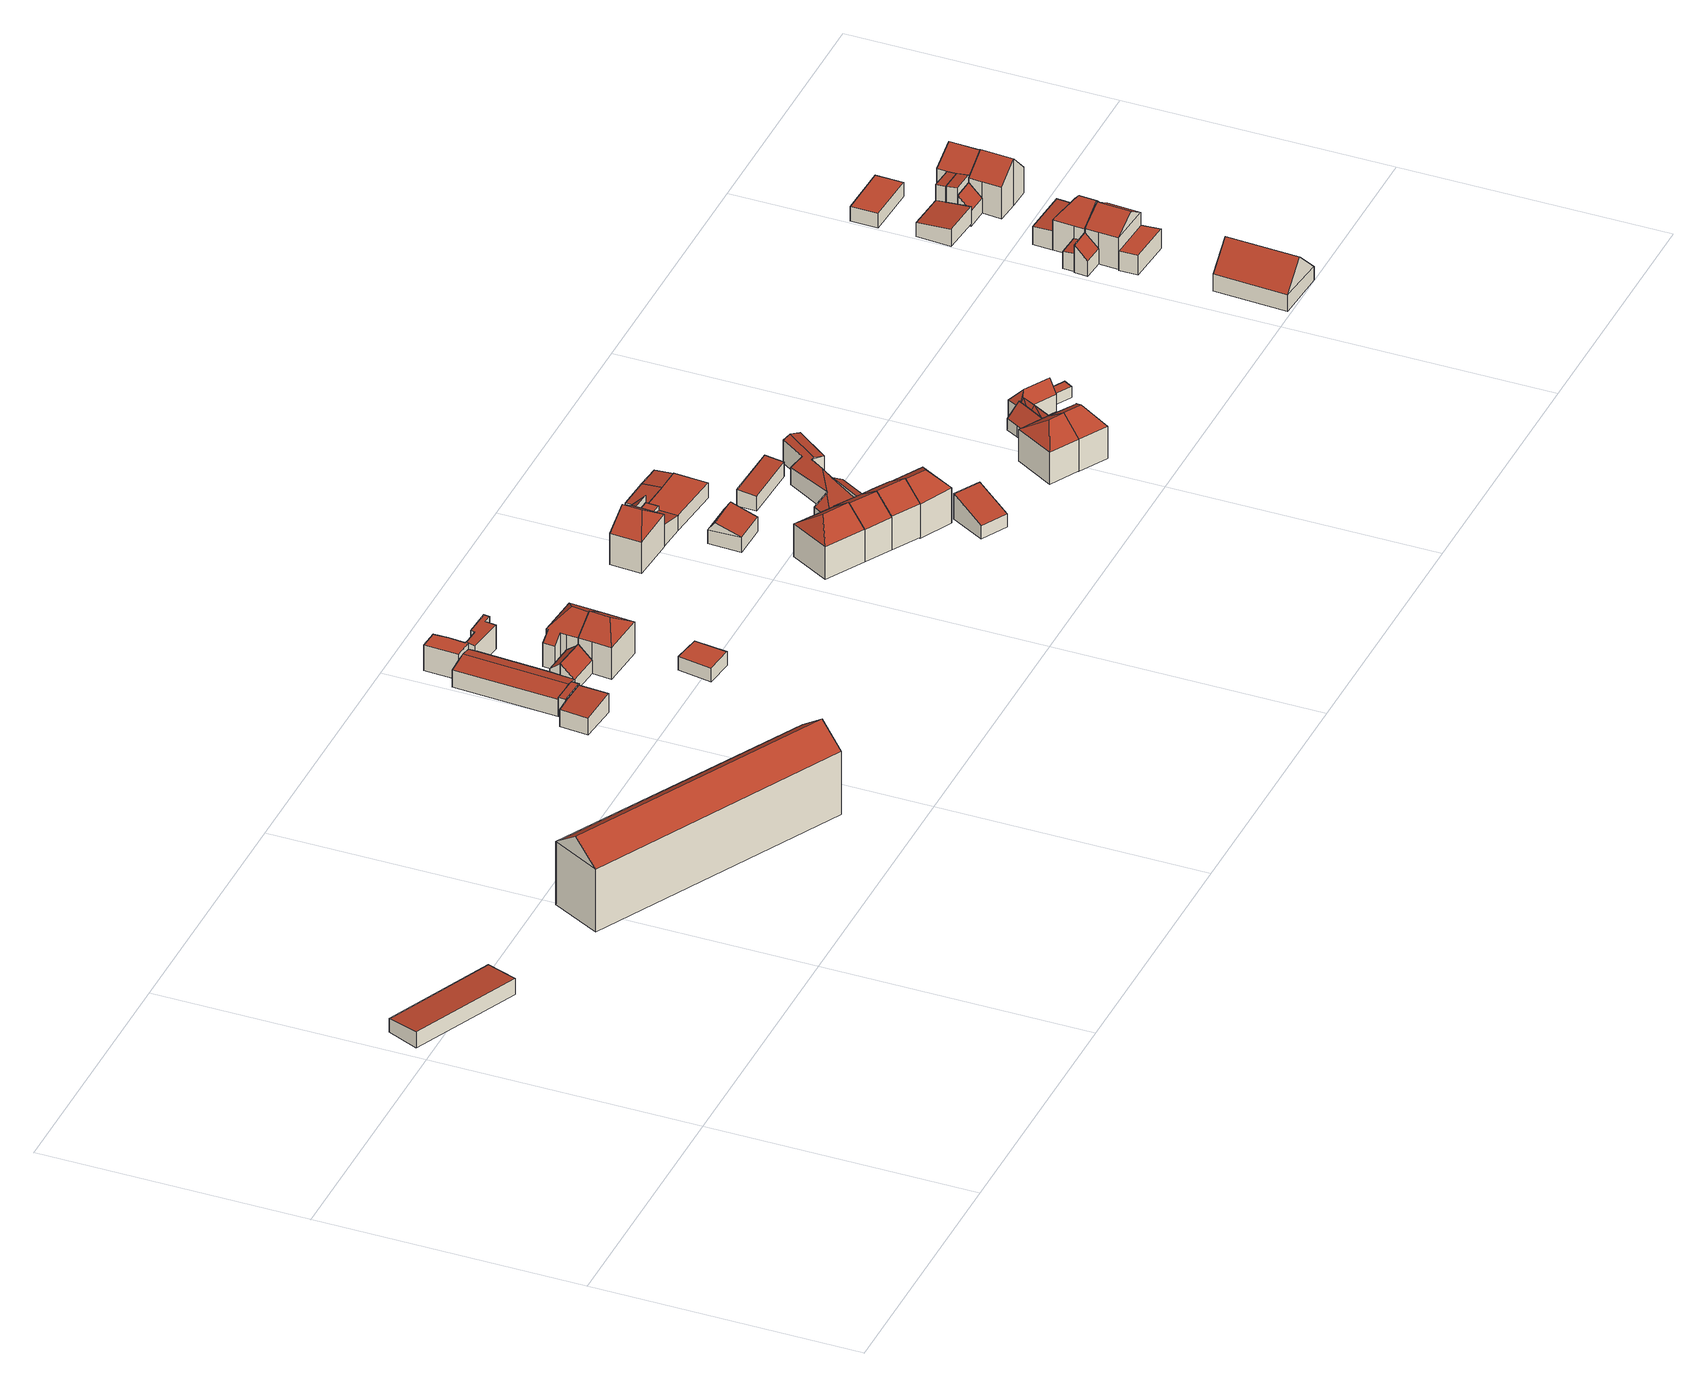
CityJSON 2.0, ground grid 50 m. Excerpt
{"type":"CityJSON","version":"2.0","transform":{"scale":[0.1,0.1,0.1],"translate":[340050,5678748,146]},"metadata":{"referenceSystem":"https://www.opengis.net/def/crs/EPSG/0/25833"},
"CityObjects":{
"building1":{"type":"Building","attributes":{"Dachtyp_tdc":"tdcPolyFlatRoof","Gemeindeschluessel":14729160,"Dachneigung":5.61,"QualitaetDacherkennung":91,"Geometrietyp2DReferenz":"3000","function":"31001_2463","roofType":"2100","measuredHeight":3.28},"geometry":[{"type":"MultiSurface","lod":"2","boundaries":[[[0,1,2,3]],[[1,4,5,2]],[[4,6,7,5]],[[6,0,3,7]],[[6,4,1,0]],[[3,2,5,7]]],"semantics":{"surfaces":[{"type":"WallSurface"},{"type":"RoofSurface"},{"type":"GroundSurface"}],"values":[0,0,0,0,1,2]}}]},
"building2":{"type":"Building","attributes":{"Dachtyp_tdc":"tdcGableRoof","Gemeindeschluessel":14729160,"Dachneigung":37.13,"QualitaetDacherkennung":86,"Geometrietyp2DReferenz":"3000","function":"31001_9998","roofType":"3100","measuredHeight":16.72},"geometry":[{"type":"MultiSurface","lod":"2","boundaries":[[[8,9,10,11]],[[9,12,13,10]],[[12,14,15,13]],[[14,8,11,15]],[[12,9,16]],[[8,14,17]],[[9,8,17,16]],[[14,12,16,17]],[[11,10,13,15]]],"semantics":{"surfaces":[{"type":"WallSurface"},{"type":"RoofSurface"},{"type":"GroundSurface"}],"values":[0,0,0,0,0,0,1,1,2]}}]},
"building3":{"type":"Building","attributes":{"Gemeindeschluessel":14729160,"Geometrietyp2DReferenz":"3000","function":"31001_9998","roofType":"9999"},"children":["building3-1","building3-2","building3-3","building3-4","building3-5"]},
"building3-1":{"type":"BuildingPart","attributes":{"Dachtyp_tdc":"tdcPolyFlatRoof","Dachneigung":4.13,"QualitaetDacherkennung":87,"Geometrietyp2DReferenz":"3000","roofType":"2100","measuredHeight":3.96},"parents":["building3"],"geometry":[{"type":"MultiSurface","lod":"2","boundaries":[[[18,19,20,21]],[[19,22,23,20]],[[22,24,25,23]],[[26,18,21,27]],[[26,24,22,19,18]],[[21,20,23,25,27]],[[27,25,24,26]]],"semantics":{"surfaces":[{"type":"WallSurface"},{"type":"RoofSurface"},{"type":"GroundSurface"},{"type":"ClosureSurface"}],"values":[0,0,0,0,1,2,3]}}]},
"building3-2":{"type":"BuildingPart","attributes":{"Dachtyp_tdc":"tdcPolyFlatRoof","Dachneigung":3.73,"QualitaetDacherkennung":67,"Geometrietyp2DReferenz":"3000","roofType":"2100","measuredHeight":5.12},"parents":["building3"],"geometry":[{"type":"MultiSurface","lod":"2","boundaries":[[[28,29,30,31]],[[29,32,33,30]],[[32,34,35,33]],[[34,36,37,35]],[[36,38,39,37]],[[38,40,41,39]],[[40,42,43,41]],[[42,44,43]],[[40,38,36,34,32,29,28,45,42]],[[46,31,30,33,35,37,39,41,43]],[[47,44,42,45]],[[47,46,43,44]],[[31,46,47,45,28]]],"semantics":{"surfaces":[{"type":"WallSurface"},{"type":"RoofSurface"},{"type":"GroundSurface"},{"type":"ClosureSurface"}],"values":[0,0,0,0,0,0,0,0,1,2,0,3,3]}}]},
"building3-3":{"type":"BuildingPart","attributes":{"Dachtyp_tdc":"tdcPolyFlatRoof","Dachneigung":3.94,"QualitaetDacherkennung":83,"Geometrietyp2DReferenz":"3000","roofType":"2100","measuredHeight":4.23},"parents":["building3"],"geometry":[{"type":"MultiSurface","lod":"2","boundaries":[[[48,49,50,51,25,24]],[[52,53,26,27,54,55]],[[52,56,57,58,49,48,53]],[[27,25,51,59,54]],[[48,24,26,53]],[[24,25,27,26]],[[58,50,49]],[[55,56,52]],[[54,59,57,56,55]],[[59,51,50,58,57]]],"semantics":{"surfaces":[{"type":"WallSurface"},{"type":"RoofSurface"},{"type":"GroundSurface"},{"type":"ClosureSurface"}],"values":[0,0,1,2,0,3,0,0,3,3]}}]},
"building3-4":{"type":"BuildingPart","attributes":{"Dachtyp_tdc":"tdcGableRoof","Dachneigung":11.07,"QualitaetDacherkennung":25,"Geometrietyp2DReferenz":"3000","roofType":"3100","measuredHeight":4.33},"parents":["building3"],"geometry":[{"type":"MultiSurface","lod":"2","boundaries":[[[44,60,61,43]],[[60,62,63,61]],[[62,64,65,63]],[[64,55,54,65]],[[50,66,67,51]],[[66,68,69,67]],[[70,56,55,64,62,60,44,47,71]],[[71,68,66,50,58,70]],[[69,72,46,43,61,63,65,54,59,51,67]],[[72,69,68,71]],[[72,71,47,46]],[[43,46,47,44]],[[57,56,70]],[[59,54,55,56,57]],[[58,57,70]],[[59,57,58,50,51]]],"semantics":{"surfaces":[{"type":"WallSurface"},{"type":"RoofSurface"},{"type":"GroundSurface"},{"type":"ClosureSurface"}],"values":[0,0,0,0,0,0,1,1,2,3,3,3,0,3,0,3]}}]},
"building3-5":{"type":"BuildingPart","attributes":{"Dachtyp_tdc":"tdcPolyFlatRoof","Dachneigung":0,"QualitaetDacherkennung":91,"Geometrietyp2DReferenz":"3000","roofType":"1000","measuredHeight":5.25},"parents":["building3"],"geometry":[{"type":"MultiSurface","lod":"2","boundaries":[[[73,74,75,69,68]],[[74,76,77,75]],[[76,78,79,77]],[[78,80,81,79]],[[80,82,28,31,81]],[[83,82,80,78,76,74,73]],[[69,75,77,79,81,31,46,72]],[[45,28,82,83]],[[45,47,46,31,28]],[[68,71,47,45,83,73]],[[68,69,72,71]],[[72,46,47,71]]],"semantics":{"surfaces":[{"type":"WallSurface"},{"type":"RoofSurface"},{"type":"GroundSurface"},{"type":"ClosureSurface"}],"values":[0,0,0,0,0,1,2,0,3,0,3,3]}}]},
"building4":{"type":"Building","attributes":{"Dachtyp_tdc":"tdcPolyFlatRoof","Gemeindeschluessel":14729160,"Dachneigung":43.92,"QualitaetDacherkennung":64,"Geometrietyp2DReferenz":"3000","function":"31001_9998","roofType":"2100","measuredHeight":5.21},"geometry":[{"type":"MultiSurface","lod":"2","boundaries":[[[84,85,86,87]],[[85,88,89,86]],[[88,90,91,89]],[[90,84,87,91]],[[90,88,85,84]],[[87,86,89,91]]],"semantics":{"surfaces":[{"type":"WallSurface"},{"type":"RoofSurface"},{"type":"GroundSurface"}],"values":[0,0,0,0,1,2]}}]},
"building5":{"type":"Building","attributes":{"Dachtyp_tdc":"tdcPolyFlatRoof","Gemeindeschluessel":14729160,"Dachneigung":37.95,"QualitaetDacherkennung":56,"Geometrietyp2DReferenz":"3000","function":"31001_9998","roofType":"2100","measuredHeight":4.96},"geometry":[{"type":"MultiSurface","lod":"2","boundaries":[[[92,93,94,95]],[[93,96,97,94]],[[96,98,99,97]],[[98,92,95,99]],[[98,96,93,92]],[[95,94,97,99]]],"semantics":{"surfaces":[{"type":"WallSurface"},{"type":"RoofSurface"},{"type":"GroundSurface"}],"values":[0,0,0,0,1,2]}}]},
"building6":{"type":"Building","attributes":{"Dachtyp_tdc":"tdcFreeFormRoof","Gemeindeschluessel":14729160,"Dachneigung":34.42,"QualitaetDacherkennung":61,"Geometrietyp2DReferenz":"3000","function":"31001_9998","roofType":"5000","measuredHeight":9.35},"geometry":[{"type":"MultiSurface","lod":"2","boundaries":[[[100,101,91,102]],[[101,103,89,91]],[[103,104,105,89]],[[104,106,107,105]],[[106,100,102,107]],[[106,108,100]],[[106,104,109,108]],[[108,109,103,101,100]],[[104,103,109]],[[102,91,89,105,107]]],"semantics":{"surfaces":[{"type":"WallSurface"},{"type":"RoofSurface"},{"type":"GroundSurface"}],"values":[0,0,0,0,0,1,1,1,0,2]}}]},
"building7":{"type":"Building","attributes":{"Dachtyp_tdc":"tdcHipAndGableRoof","Gemeindeschluessel":14729160,"Dachneigung":36.58,"QualitaetDacherkennung":54,"Geometrietyp2DReferenz":"3000","function":"31001_9998","roofType":"5000","measuredHeight":9.27},"geometry":[{"type":"MultiSurface","lod":"2","boundaries":[[[103,110,97,99]],[[110,111,112,97]],[[111,113,114,112]],[[113,115,116,114]],[[115,117,118,116]],[[117,119,120,118]],[[119,121,122,120]],[[121,104,123,122]],[[104,124,125,123]],[[124,103,99,125]],[[121,119,126]],[[119,117,115,113,111,110,103,124,126]],[[124,104,121,126]],[[99,97,112,114,116,118,120,122,123,125]]],"semantics":{"surfaces":[{"type":"WallSurface"},{"type":"RoofSurface"},{"type":"GroundSurface"}],"values":[0,0,0,0,0,0,0,0,0,0,1,1,1,2]}}]},
"building8":{"type":"Building","attributes":{"Dachtyp_tdc":"tdcPolyFlatRoof","Gemeindeschluessel":14729160,"Dachneigung":0,"QualitaetDacherkennung":84,"Geometrietyp2DReferenz":"3000","function":"31001_9998","roofType":"1000","measuredHeight":2.75},"geometry":[{"type":"MultiSurface","lod":"2","boundaries":[[[127,128,129,130]],[[128,131,132,129]],[[131,133,134,132]],[[133,127,130,134]],[[133,131,128,127]],[[130,129,132,134]]],"semantics":{"surfaces":[{"type":"WallSurface"},{"type":"RoofSurface"},{"type":"GroundSurface"}],"values":[0,0,0,0,1,2]}}]},
"building9":{"type":"Building","attributes":{"Dachtyp_tdc":"tdcHipAndGableRoof","Gemeindeschluessel":14729160,"Dachneigung":33.21,"QualitaetDacherkennung":59,"Geometrietyp2DReferenz":"3000","function":"31001_9998","roofType":"5000","measuredHeight":9.26},"geometry":[{"type":"MultiSurface","lod":"2","boundaries":[[[135,136,137,138]],[[136,139,140,137]],[[139,141,142,140]],[[141,143,144,142]],[[143,135,138,144]],[[135,143,145]],[[146,145,143,141,139]],[[135,145,146,136]],[[136,146,139]],[[138,137,140,142,144]]],"semantics":{"surfaces":[{"type":"WallSurface"},{"type":"RoofSurface"},{"type":"GroundSurface"}],"values":[0,0,0,0,0,1,1,1,0,2]}}]},
"building10":{"type":"Building","attributes":{"Dachtyp_tdc":"tdcHipAndGableRoof","Gemeindeschluessel":14729160,"Dachneigung":34.87,"QualitaetDacherkennung":51,"Geometrietyp2DReferenz":"3000","function":"31001_9998","roofType":"5000","measuredHeight":9.69},"geometry":[{"type":"MultiSurface","lod":"2","boundaries":[[[147,148,149,150]],[[148,151,152,149]],[[151,153,154,152]],[[153,147,150,154]],[[151,148,155]],[[147,153,156]],[[148,147,156,155]],[[153,151,155,156]],[[150,149,152,154]]],"semantics":{"surfaces":[{"type":"WallSurface"},{"type":"RoofSurface"},{"type":"GroundSurface"}],"values":[0,0,0,0,1,0,1,1,2]}}]},
"building11":{"type":"Building","attributes":{"Dachtyp_tdc":"tdcPolyFlatRoof","Gemeindeschluessel":14729160,"Dachneigung":0,"QualitaetDacherkennung":70,"Geometrietyp2DReferenz":"3000","function":"31001_9998","roofType":"1000","measuredHeight":3.73},"geometry":[{"type":"MultiSurface","lod":"2","boundaries":[[[157,158,159,160]],[[158,161,162,159]],[[161,163,164,162]],[[163,157,160,164]],[[163,161,158,157]],[[160,159,162,164]]],"semantics":{"surfaces":[{"type":"WallSurface"},{"type":"RoofSurface"},{"type":"GroundSurface"}],"values":[0,0,0,0,1,2]}}]},
"building12":{"type":"Building","attributes":{"Dachtyp_tdc":"tdcPolyFlatRoof","Gemeindeschluessel":14729160,"Dachneigung":45.5,"QualitaetDacherkennung":73,"Geometrietyp2DReferenz":"3000","function":"31001_9998","roofType":"2100","measuredHeight":5.04},"geometry":[{"type":"MultiSurface","lod":"2","boundaries":[[[165,166,167,168]],[[169,170,171,172]],[[168,167,170,169]],[[167,166,171,170]],[[166,165,172,171]],[[165,168,169,172]]],"semantics":{"surfaces":[{"type":"RoofSurface"},{"type":"GroundSurface"},{"type":"WallSurface"}],"values":[0,1,2,2,2,2]}}]},
"building13":{"type":"Building","attributes":{"Dachtyp_tdc":"tdcGableRoof","Gemeindeschluessel":14729160,"Dachneigung":17.65,"QualitaetDacherkennung":96,"Geometrietyp2DReferenz":"3000","function":"31001_9998","roofType":"3100","measuredHeight":4.52},"geometry":[{"type":"MultiSurface","lod":"2","boundaries":[[[173,174,175,176]],[[174,177,178,175]],[[177,179,180,178]],[[179,173,176,180]],[[177,174,181]],[[173,179,182]],[[174,173,182,181]],[[179,177,181,182]],[[176,175,178,180]]],"semantics":{"surfaces":[{"type":"WallSurface"},{"type":"RoofSurface"},{"type":"GroundSurface"}],"values":[0,0,0,0,0,0,1,1,2]}}]},
"building14":{"type":"Building","attributes":{"Dachtyp_tdc":"tdcGableRoof","Gemeindeschluessel":14729160,"Dachneigung":35.79,"QualitaetDacherkennung":78,"Geometrietyp2DReferenz":"3000","function":"31001_9998","roofType":"3100","measuredHeight":9.65},"geometry":[{"type":"MultiSurface","lod":"2","boundaries":[[[183,153,154,150]],[[153,184,185,154]],[[184,186,187,185]],[[186,188,189,187]],[[188,183,150,189]],[[188,190,191,183]],[[192,193,194,191,190]],[[153,194,193,184]],[[183,191,194,153]],[[184,193,192,186]],[[186,192,190,188]],[[150,154,185,187,189]]],"semantics":{"surfaces":[{"type":"WallSurface"},{"type":"RoofSurface"},{"type":"GroundSurface"}],"values":[0,0,0,0,0,1,1,0,0,0,0,2]}}]},
"building15":{"type":"Building","attributes":{"Gemeindeschluessel":14729160,"Geometrietyp2DReferenz":"3000","function":"31001_9998","roofType":"9999"},"children":["building15-1","building15-2","building15-3"]},
"building15-1":{"type":"BuildingPart","attributes":{"Dachtyp_tdc":"tdcPolyFlatRoof","Dachneigung":0,"QualitaetDacherkennung":82,"Geometrietyp2DReferenz":"3000","roofType":"1000","measuredHeight":3.08},"parents":["building15"],"geometry":[{"type":"MultiSurface","lod":"2","boundaries":[[[195,196,197,198,199]],[[196,200,201,197]],[[202,203,204,205]],[[202,206,207,208,203]],[[206,202,205,200,196,195]],[[198,197,201,204,203,208]],[[205,204,201,200]],[[199,207,206,195]],[[199,198,208,207]]],"semantics":{"surfaces":[{"type":"WallSurface"},{"type":"RoofSurface"},{"type":"GroundSurface"},{"type":"ClosureSurface"}],"values":[0,0,0,0,1,2,3,0,3]}}]},
"building15-2":{"type":"BuildingPart","attributes":{"Dachtyp_tdc":"tdcPolyFlatRoof","Dachneigung":6.65,"QualitaetDacherkennung":77,"Geometrietyp2DReferenz":"3000","roofType":"2100","measuredHeight":3.01},"parents":["building15"],"geometry":[{"type":"MultiSurface","lod":"2","boundaries":[[[207,209,210,208]],[[209,211,212,210]],[[211,199,198,212]],[[199,211,209,207]],[[208,210,212,198]],[[208,198,199,207]]],"semantics":{"surfaces":[{"type":"WallSurface"},{"type":"RoofSurface"},{"type":"GroundSurface"},{"type":"ClosureSurface"}],"values":[0,0,0,1,2,3]}}]},
"building15-3":{"type":"BuildingPart","attributes":{"Dachtyp_tdc":"tdcPolyFlatRoof","Dachneigung":14.7,"QualitaetDacherkennung":55,"Geometrietyp2DReferenz":"3000","roofType":"2100","measuredHeight":4.39},"parents":["building15"],"geometry":[{"type":"MultiSurface","lod":"2","boundaries":[[[200,213,214,201]],[[213,215,216,214]],[[215,205,204,216]],[[205,215,213,200]],[[201,214,216,204]],[[201,204,205,200]]],"semantics":{"surfaces":[{"type":"WallSurface"},{"type":"RoofSurface"},{"type":"GroundSurface"},{"type":"ClosureSurface"}],"values":[0,0,0,1,2,3]}}]},
"building16":{"type":"Building","attributes":{"Dachtyp_tdc":"tdcPolyFlatRoof","Gemeindeschluessel":14729160,"Dachneigung":6.8,"QualitaetDacherkennung":82,"Geometrietyp2DReferenz":"3000","function":"31001_9998","roofType":"2100","measuredHeight":2.62},"geometry":[{"type":"MultiSurface","lod":"2","boundaries":[[[217,168,218,219]],[[168,220,221,218]],[[220,209,222,221]],[[209,207,223,222]],[[207,217,219,223]],[[207,209,220,168,217]],[[219,218,221,222,223]]],"semantics":{"surfaces":[{"type":"WallSurface"},{"type":"RoofSurface"},{"type":"GroundSurface"}],"values":[0,0,0,0,0,1,2]}}]},
"building17":{"type":"Building","attributes":{"Dachtyp_tdc":"tdcGableRoof","Gemeindeschluessel":14729160,"Dachneigung":34.87,"QualitaetDacherkennung":77,"Geometrietyp2DReferenz":"3000","function":"31001_9998","roofType":"3100","measuredHeight":9.7},"geometry":[{"type":"MultiSurface","lod":"2","boundaries":[[[224,192,187,225]],[[192,226,227,187]],[[226,228,229,227]],[[228,230,231,229]],[[230,232,233,231]],[[232,234,189,233]],[[234,224,225,189]],[[230,228,226,192,224]],[[224,234,232,230]],[[225,187,227,229,231,233,189]]],"semantics":{"surfaces":[{"type":"WallSurface"},{"type":"RoofSurface"},{"type":"GroundSurface"}],"values":[0,0,0,0,0,0,0,1,1,2]}}]},
"building18":{"type":"Building","attributes":{"Dachtyp_tdc":"tdcHipAndGableRoof","Gemeindeschluessel":14729160,"Dachneigung":34.27,"QualitaetDacherkennung":50,"Geometrietyp2DReferenz":"3000","function":"31001_9998","roofType":"5000","measuredHeight":9.77},"geometry":[{"type":"MultiSurface","lod":"2","boundaries":[[[235,236,237,238]],[[236,239,240,237]],[[239,241,242,240]],[[241,235,238,242]],[[239,236,243]],[[235,241,244]],[[236,235,244,243]],[[241,239,243,244]],[[238,237,240,242]]],"semantics":{"surfaces":[{"type":"WallSurface"},{"type":"RoofSurface"},{"type":"GroundSurface"}],"values":[0,0,0,0,1,0,1,1,2]}}]},
"building19":{"type":"Building","attributes":{"Dachtyp_tdc":"tdcPolyFlatRoof","Gemeindeschluessel":14729160,"Dachneigung":30.58,"QualitaetDacherkennung":72,"Geometrietyp2DReferenz":"3000","function":"31001_9998","roofType":"2100","measuredHeight":5.16},"geometry":[{"type":"MultiSurface","lod":"2","boundaries":[[[245,246,247,248]],[[246,249,250,247]],[[249,251,252,250]],[[251,245,248,252]],[[251,249,246,245]],[[248,247,250,252]]],"semantics":{"surfaces":[{"type":"WallSurface"},{"type":"RoofSurface"},{"type":"GroundSurface"}],"values":[0,0,0,0,1,2]}}]},
"building20":{"type":"Building","attributes":{"Dachtyp_tdc":"tdcPolyFlatRoof","Gemeindeschluessel":14729160,"Dachneigung":20.07,"QualitaetDacherkennung":82,"Geometrietyp2DReferenz":"3000","function":"31001_9998","roofType":"2100","measuredHeight":5.28},"geometry":[{"type":"MultiSurface","lod":"2","boundaries":[[[253,254,255,256]],[[254,257,258,255]],[[257,259,260,258]],[[259,253,256,260]],[[259,257,254,253]],[[256,255,258,260]]],"semantics":{"surfaces":[{"type":"WallSurface"},{"type":"RoofSurface"},{"type":"GroundSurface"}],"values":[0,0,0,0,1,2]}}]},
"building21":{"type":"Building","attributes":{"Dachtyp_tdc":"tdcPolyFlatRoof","Gemeindeschluessel":14729160,"Dachneigung":5.19,"QualitaetDacherkennung":78,"Geometrietyp2DReferenz":"3000","function":"31001_9998","roofType":"2100","measuredHeight":3.32},"geometry":[{"type":"MultiSurface","lod":"2","boundaries":[[[261,262,263,264]],[[262,265,266,263]],[[265,267,268,266]],[[267,261,264,268]],[[267,265,262,261]],[[264,263,266,268]]],"semantics":{"surfaces":[{"type":"WallSurface"},{"type":"RoofSurface"},{"type":"GroundSurface"}],"values":[0,0,0,0,1,2]}}]},
"building22":{"type":"Building","attributes":{"Dachtyp_tdc":"tdcFreeFormRoof","Gemeindeschluessel":14729160,"Dachneigung":27.34,"QualitaetDacherkennung":34,"Geometrietyp2DReferenz":"3000","function":"31001_9998","roofType":"5000","measuredHeight":5.31},"geometry":[{"type":"MultiSurface","lod":"2","boundaries":[[[269,270,271,272]],[[270,273,274,271]],[[273,275,276,274]],[[275,277,278,276]],[[277,279,280,278]],[[279,281,282,280]],[[281,283,284,282]],[[283,285,286,284]],[[285,287,288,286]],[[287,289,290,288]],[[289,291,292,290]],[[291,269,272,292]],[[275,293,294,285,295,296,281,279,277]],[[270,269,297,298]],[[295,283,296]],[[297,291,289,287,294,293,273,298]],[[273,270,298]],[[269,291,297]],[[275,273,293]],[[283,281,296]],[[285,283,295]],[[287,285,294]],[[272,271,274,276,278,280,282,284,286,288,290,292]]],"semantics":{"surfaces":[{"type":"WallSurface"},{"type":"RoofSurface"},{"type":"GroundSurface"}],"values":[0,0,0,0,0,0,0,0,0,0,0,0,1,1,1,1,0,0,0,0,0,0,2]}}]},
"building23":{"type":"Building","attributes":{"Dachtyp_tdc":"tdcHipAndGableRoof","Gemeindeschluessel":14729160,"Dachneigung":34.32,"QualitaetDacherkennung":49,"Geometrietyp2DReferenz":"3000","function":"31001_9998","roofType":"5000","measuredHeight":9.51},"geometry":[{"type":"MultiSurface","lod":"2","boundaries":[[[299,300,301,302]],[[300,303,304,301]],[[303,305,306,304]],[[305,307,308,306]],[[307,299,302,308]],[[300,299,309]],[[299,307,310,309]],[[305,303,300,309,310]],[[310,307,305]],[[302,301,304,306,308]]],"semantics":{"surfaces":[{"type":"WallSurface"},{"type":"RoofSurface"},{"type":"GroundSurface"}],"values":[0,0,0,0,0,1,1,1,0,2]}}]},
"building24":{"type":"Building","attributes":{"Dachtyp_tdc":"tdcFreeFormRoof","Gemeindeschluessel":14729160,"Dachneigung":35.62,"QualitaetDacherkennung":54,"Geometrietyp2DReferenz":"3000","function":"31001_9998","roofType":"5000","measuredHeight":9.64},"geometry":[{"type":"MultiSurface","lod":"2","boundaries":[[[307,305,311,312]],[[305,313,314,311]],[[313,315,316,314]],[[315,307,312,316]],[[317,318,315]],[[317,313,305,319,318]],[[315,318,319,307]],[[315,313,317]],[[305,307,319]],[[312,311,314,316]]],"semantics":{"surfaces":[{"type":"WallSurface"},{"type":"RoofSurface"},{"type":"GroundSurface"}],"values":[0,0,0,0,1,1,1,0,0,2]}}]},
"building25":{"type":"Building","attributes":{"Dachtyp_tdc":"tdcPolyFlatRoof","Gemeindeschluessel":14729160,"Dachneigung":44.73,"QualitaetDacherkennung":50,"Geometrietyp2DReferenz":"3000","function":"31001_9998","roofType":"2100","measuredHeight":4.78},"geometry":[{"type":"MultiSurface","lod":"2","boundaries":[[[320,321,322,323]],[[321,324,325,322]],[[324,326,327,325]],[[326,328,329,327]],[[328,330,331,329]],[[330,320,323,331]],[[330,328,326,324,321,320]],[[323,322,325,327,329,331]]],"semantics":{"surfaces":[{"type":"WallSurface"},{"type":"RoofSurface"},{"type":"GroundSurface"}],"values":[0,0,0,0,0,0,1,2]}}]},
"building26":{"type":"Building","attributes":{"Dachtyp_tdc":"tdcFreeFormRoof","Gemeindeschluessel":14729160,"Dachneigung":53.14,"QualitaetDacherkennung":34,"Geometrietyp2DReferenz":"3000","function":"31001_9998","roofType":"5000","measuredHeight":5.8},"geometry":[{"type":"MultiSurface","lod":"2","boundaries":[[[332,333,331,323]],[[333,334,329,331]],[[334,335,336,329]],[[335,337,338,336]],[[337,339,340,338]],[[339,341,342,340]],[[341,343,344,342]],[[343,345,346,344]],[[345,347,348,346]],[[347,349,350,348]],[[349,332,323,350]],[[351,352,349,347]],[[353,351,347,345]],[[354,355,353,345,343]],[[354,339,337]],[[354,341,339]],[[341,354,343]],[[355,354,337,335]],[[334,355,335]],[[334,353,355]],[[333,353,334]],[[333,351,353]],[[332,351,333]],[[351,332,352]],[[352,332,349]],[[323,331,329,336,338,340,342,344,346,348,350]]],"semantics":{"surfaces":[{"type":"WallSurface"},{"type":"RoofSurface"},{"type":"GroundSurface"}],"values":[0,0,0,0,0,0,0,0,0,0,0,1,1,1,0,0,0,1,1,1,1,1,1,1,0,2]}}]},
"building27":{"type":"Building","attributes":{"Dachtyp_tdc":"tdcPolyFlatRoof","Gemeindeschluessel":14729160,"Dachneigung":0,"QualitaetDacherkennung":56,"Geometrietyp2DReferenz":"3000","function":"31001_9998","roofType":"1000","measuredHeight":2.18},"geometry":[{"type":"MultiSurface","lod":"2","boundaries":[[[356,357,358,359]],[[357,360,361,358]],[[360,362,363,361]],[[362,356,359,363]],[[362,360,357,356]],[[359,358,361,363]]],"semantics":{"surfaces":[{"type":"WallSurface"},{"type":"RoofSurface"},{"type":"GroundSurface"}],"values":[0,0,0,0,1,2]}}]},
"building28":{"type":"Building","attributes":{"Dachtyp_tdc":"tdcGableRoof","Gemeindeschluessel":14729160,"Dachneigung":44.99,"QualitaetDacherkennung":88,"Geometrietyp2DReferenz":"3000","function":"31001_9998","roofType":"3100","measuredHeight":8.11},"geometry":[{"type":"MultiSurface","lod":"2","boundaries":[[[364,365,366,367]],[[365,368,369,366]],[[368,370,371,369]],[[370,364,367,371]],[[368,365,372]],[[364,370,373]],[[365,364,373,372]],[[370,368,372,373]],[[367,366,369,371]]],"semantics":{"surfaces":[{"type":"WallSurface"},{"type":"RoofSurface"},{"type":"GroundSurface"}],"values":[0,0,0,0,0,0,1,1,2]}}]},
"building29":{"type":"Building","attributes":{"Gemeindeschluessel":14729160,"Geometrietyp2DReferenz":"3000","function":"31001_9998","roofType":"9999"},"children":["building29-1","building29-2"]},
"building29-1":{"type":"BuildingPart","attributes":{"Dachtyp_tdc":"tdcPolyFlatRoof","Dachneigung":44.3,"QualitaetDacherkennung":67,"Geometrietyp2DReferenz":"3000","roofType":"2100","measuredHeight":5.68},"parents":["building29"],"geometry":[{"type":"MultiSurface","lod":"2","boundaries":[[[374,375,376,377]],[[375,378,379,376]],[[378,380,381,379]],[[378,375,374,380]],[[381,377,376,379]],[[374,377,381,380]]],"semantics":{"surfaces":[{"type":"WallSurface"},{"type":"RoofSurface"},{"type":"GroundSurface"},{"type":"ClosureSurface"}],"values":[0,0,0,1,2,3]}}]},
"building29-2":{"type":"BuildingPart","attributes":{"Dachtyp_tdc":"tdcGableRoof","Dachneigung":28.45,"QualitaetDacherkennung":41,"Geometrietyp2DReferenz":"3000","roofType":"3100","measuredHeight":8.93},"parents":["building29"],"geometry":[{"type":"MultiSurface","lod":"2","boundaries":[[[382,383,384,385]],[[383,386,374,377,384]],[[387,388,389,381,380]],[[388,382,385,389]],[[388,390,391,382]],[[386,383,391,390,387]],[[382,391,383]],[[387,390,388]],[[385,384,377,381,389]],[[380,374,386,387]],[[380,381,377,374]]],"semantics":{"surfaces":[{"type":"WallSurface"},{"type":"RoofSurface"},{"type":"GroundSurface"},{"type":"ClosureSurface"}],"values":[0,0,0,0,1,1,0,0,2,0,3]}}]},
"building30":{"type":"Building","attributes":{"Dachtyp_tdc":"tdcPolyFlatRoof","Gemeindeschluessel":14729160,"Dachneigung":0,"QualitaetDacherkennung":56,"Geometrietyp2DReferenz":"3000","function":"31001_9998","roofType":"1000","measuredHeight":4.01},"geometry":[{"type":"MultiSurface","lod":"2","boundaries":[[[392,393,394,395]],[[393,396,397,394]],[[396,398,399,397]],[[398,392,395,399]],[[398,396,393,392]],[[395,394,397,399]]],"semantics":{"surfaces":[{"type":"WallSurface"},{"type":"RoofSurface"},{"type":"GroundSurface"}],"values":[0,0,0,0,1,2]}}]},
"building31":{"type":"Building","attributes":{"Gemeindeschluessel":14729160,"Geometrietyp2DReferenz":"3000","function":"31001_9998","roofType":"9999"},"children":["building31-1","building31-2"]},
"building31-1":{"type":"BuildingPart","attributes":{"Dachtyp_tdc":"tdcPolyFlatRoof","Dachneigung":3.81,"QualitaetDacherkennung":87,"Geometrietyp2DReferenz":"3000","roofType":"2100","measuredHeight":3.7},"parents":["building31"],"geometry":[{"type":"MultiSurface","lod":"2","boundaries":[[[400,401,402,403]],[[401,404,405,402]],[[404,406,407,405]],[[406,404,401,400]],[[403,402,405,407]],[[403,407,406,400]]],"semantics":{"surfaces":[{"type":"WallSurface"},{"type":"RoofSurface"},{"type":"GroundSurface"},{"type":"ClosureSurface"}],"values":[0,0,0,1,2,3]}}]},
"building31-2":{"type":"BuildingPart","attributes":{"Dachtyp_tdc":"tdcHipAndGableRoof","Dachneigung":44.27,"QualitaetDacherkennung":56,"Geometrietyp2DReferenz":"3000","roofType":"5000","measuredHeight":9.11},"parents":["building31"],"geometry":[{"type":"MultiSurface","lod":"2","boundaries":[[[408,407,406]],[[408,409,410,407]],[[409,411,412,410]],[[411,413,414,412]],[[413,415,416,414]],[[415,417,400,403,416]],[[411,409,418]],[[417,419,418,409,408]],[[419,415,413,411,418]],[[415,419,417]],[[407,410,412,414,416,403]],[[406,400,417,408]],[[406,407,403,400]]],"semantics":{"surfaces":[{"type":"WallSurface"},{"type":"RoofSurface"},{"type":"GroundSurface"},{"type":"ClosureSurface"}],"values":[0,0,0,0,0,0,1,1,1,0,2,0,3]}}]},
"building32":{"type":"Building","attributes":{"Gemeindeschluessel":14729160,"Geometrietyp2DReferenz":"3000","function":"31001_9998","roofType":"9999"},"children":["building32-1","building32-2"]},
"building32-1":{"type":"BuildingPart","attributes":{"Dachtyp_tdc":"tdcPolyFlatRoof","Dachneigung":6.37,"QualitaetDacherkennung":57,"Geometrietyp2DReferenz":"3000","roofType":"2100","measuredHeight":3.52},"parents":["building32"],"geometry":[{"type":"MultiSurface","lod":"2","boundaries":[[[420,421,422,423]],[[421,424,425,422]],[[426,427,428,429]],[[427,430,431,428]],[[430,420,423,431]],[[430,427,426,424,421,420]],[[423,422,425,429,428,431]],[[429,425,424,426]]],"semantics":{"surfaces":[{"type":"WallSurface"},{"type":"RoofSurface"},{"type":"GroundSurface"},{"type":"ClosureSurface"}],"values":[0,0,0,0,0,1,2,3]}}]},
"building32-2":{"type":"BuildingPart","attributes":{"Dachtyp_tdc":"tdcPolyFlatRoof","Dachneigung":7.28,"QualitaetDacherkennung":89,"Geometrietyp2DReferenz":"3000","roofType":"2100","measuredHeight":6.24},"parents":["building32"],"geometry":[{"type":"MultiSurface","lod":"2","boundaries":[[[432,433,434,425,424]],[[433,435,436,434]],[[435,437,426,429,436]],[[435,433,432,437]],[[429,425,434,436]],[[432,424,426,437]],[[424,425,429,426]]],"semantics":{"surfaces":[{"type":"WallSurface"},{"type":"RoofSurface"},{"type":"GroundSurface"},{"type":"ClosureSurface"}],"values":[0,0,0,1,2,0,3]}}]},
"building33":{"type":"Building","attributes":{"Dachtyp_tdc":"tdcPolyFlatRoof","Gemeindeschluessel":14729160,"Dachneigung":2.91,"QualitaetDacherkennung":58,"Geometrietyp2DReferenz":"3000","function":"31001_9998","roofType":"2100","measuredHeight":3.97},"geometry":[{"type":"MultiSurface","lod":"2","boundaries":[[[438,439,440,410]],[[439,441,442,440]],[[441,443,414,442]],[[443,444,412,414]],[[444,438,410,412]],[[444,443,441,439,438]],[[410,440,442,414,412]]],"semantics":{"surfaces":[{"type":"WallSurface"},{"type":"RoofSurface"},{"type":"GroundSurface"}],"values":[0,0,0,0,0,1,2]}}]},
"building34":{"type":"Building","attributes":{"Dachtyp_tdc":"tdcPolyFlatRoof","Gemeindeschluessel":14729160,"Dachneigung":0,"QualitaetDacherkennung":84,"Geometrietyp2DReferenz":"3000","function":"31001_9998","roofType":"1000","measuredHeight":2.82},"geometry":[{"type":"MultiSurface","lod":"2","boundaries":[[[445,446,447,448]],[[446,449,450,447]],[[449,451,452,450]],[[451,445,448,452]],[[451,449,446,445]],[[448,447,450,452]]],"semantics":{"surfaces":[{"type":"WallSurface"},{"type":"RoofSurface"},{"type":"GroundSurface"}],"values":[0,0,0,0,1,2]}}]},
"building35":{"type":"Building","attributes":{"Gemeindeschluessel":14729160,"Geometrietyp2DReferenz":"3000","function":"31001_9998","roofType":"9999"},"children":["building35-1","building35-2"]},
"building35-1":{"type":"BuildingPart","attributes":{"Dachtyp_tdc":"tdcPolyFlatRoof","Dachneigung":44.97,"QualitaetDacherkennung":76,"Geometrietyp2DReferenz":"3000","roofType":"2100","measuredHeight":5.52},"parents":["building35"],"geometry":[{"type":"MultiSurface","lod":"2","boundaries":[[[453,454,455,456]],[[454,457,458,455]],[[459,453,456,460]],[[459,457,454,453]],[[456,455,458,460]],[[459,460,458,457]]],"semantics":{"surfaces":[{"type":"WallSurface"},{"type":"RoofSurface"},{"type":"GroundSurface"},{"type":"ClosureSurface"}],"values":[0,0,0,1,2,3]}}]},
"building35-2":{"type":"BuildingPart","attributes":{"Dachtyp_tdc":"tdcGableRoof","Dachneigung":46.63,"QualitaetDacherkennung":42,"Geometrietyp2DReferenz":"3000","roofType":"3100","measuredHeight":9.55},"parents":["building35"],"geometry":[{"type":"MultiSurface","lod":"2","boundaries":[[[461,462,463,458,457]],[[462,464,465,463]],[[464,466,467,465]],[[466,468,469,467]],[[468,470,471,469]],[[470,472,459,460,471]],[[468,466,464,462]],[[462,461,472,470,468]],[[458,463,465,467,469,471,460]],[[461,457,459,472]],[[457,458,460,459]]],"semantics":{"surfaces":[{"type":"WallSurface"},{"type":"RoofSurface"},{"type":"GroundSurface"},{"type":"ClosureSurface"}],"values":[0,0,0,0,0,0,1,1,2,0,3]}}]},
"building36":{"type":"Building","attributes":{"Gemeindeschluessel":14729160,"Geometrietyp2DReferenz":"3000","function":"31001_9998","roofType":"9999"},"children":["building36-1","building36-2"]},
"building36-1":{"type":"BuildingPart","attributes":{"Dachtyp_tdc":"tdcGableRoof","Dachneigung":45.17,"QualitaetDacherkennung":37,"Geometrietyp2DReferenz":"3000","roofType":"3100","measuredHeight":9.11},"parents":["building36"],"geometry":[{"type":"MultiSurface","lod":"2","boundaries":[[[473,433,474,475]],[[433,476,477,474]],[[476,478,479,477]],[[478,480,481,479]],[[480,482,483,481]],[[482,484,485,483]],[[484,486,487,485]],[[484,482,480,478]],[[478,476,433,473,486,484]],[[474,477,479,481,483,485,487,475]],[[475,487,486,473]]],"semantics":{"surfaces":[{"type":"WallSurface"},{"type":"RoofSurface"},{"type":"GroundSurface"},{"type":"ClosureSurface"}],"values":[0,0,0,0,0,0,0,1,1,2,3]}}]},
"building36-2":{"type":"BuildingPart","attributes":{"Dachtyp_tdc":"tdcPolyFlatRoof","Dachneigung":7.89,"QualitaetDacherkennung":84,"Geometrietyp2DReferenz":"3000","roofType":"2100","measuredHeight":6.9},"parents":["building36"],"geometry":[{"type":"MultiSurface","lod":"2","boundaries":[[[437,435,475,488]],[[435,473,475]],[[489,490,491,487,486]],[[490,437,488,491]],[[490,489,435,437]],[[488,475,487,491]],[[486,473,435,489]],[[486,487,475,473]]],"semantics":{"surfaces":[{"type":"WallSurface"},{"type":"RoofSurface"},{"type":"GroundSurface"},{"type":"ClosureSurface"}],"values":[0,0,0,0,1,2,0,3]}}]}
},
"vertices":[
[7,521,55],[33,580,49],[33,580,22],[7,521,22],[241,488,49],[241,488,22],[213,428,55],[213,428,22],
[490,470,142],[960,221,142],[960,221,14],[490,470,14],[913,131,142],[913,131,14],[442,378,142],[442,378,14],[937,176,181],[466,424,181],
[1001,588,79],[928,595,74],[928,595,40],[1001,588,40],[933,648,74],[933,648,40],[957,647,76],[957,647,40],[1004,643,79],[1004,643,40],
[1030,858,90],[1064,856,90],[1064,856,40],[1030,858,40],[1065,864,91],[1065,864,40],[1115,861,91],[1115,861,40],[1115,851,90],[1115,851,40],[1099,852,90],[1099,852,40],[1098,832,89],[1098,832,40],[1029,841,89],[1029,841,40],[1029,841,79],[1029,853,90],[1029,853,40],[1029,853,79],
[957,647,79],[958,661,79],[958,661,75],[958,661,40],[1005,657,82],[1004,643,82],[1005,657,40],[1005,657,81],[1002,657,82],[996,658,81],[984,659,81],[996,658,40],
[1021,703,79],[1021,703,40],[1019,683,79],[1019,683,40],[1017,656,79],[1017,656,40],[968,857,75],[968,857,40],[992,855,80],[992,855,40],[996,658,83],[1008,854,83],[1008,854,40],
[992,855,92],[994,919,92],[994,919,40],[1029,917,92],[1029,917,40],[1030,890,92],[1030,890,40],[1027,858,92],[1027,858,40],[1030,858,92],[1029,853,92],
[1017,656,78],[1019,683,103],[1019,683,51],[1017,656,51],[1082,677,103],[1082,677,51],[1080,651,78],[1080,651,51],
[1019,683,101],[1021,703,85],[1021,703,52],[1019,683,52],[1083,698,85],[1083,698,52],[1082,677,101],[1082,677,52],
[1077,614,115],[1080,651,115],[1077,614,51],[1082,677,115],[1166,671,115],[1166,671,51],[1161,608,115],[1161,608,51],[1120,635,144],[1123,674,144],
[1083,698,115],[1084,710,115],[1084,710,52],[1064,711,100],[1064,711,52],[1066,734,100],[1066,734,52],[1086,733,115],[1086,733,52],[1086,736,115],[1086,736,52],[1170,730,115],[1170,730,52],[1166,671,52],[1121,674,144],[1121,674,52],[1124,705,144],
[1212,521,67],[1204,459,67],[1204,459,39],[1212,521,39],[1149,465,67],[1149,465,39],[1160,529,67],[1160,529,39],
[1367,681,123],[1370,740,123],[1370,740,60],[1367,681,60],[1455,735,126],[1455,735,60],[1454,711,126],[1454,711,60],[1452,676,126],[1452,676,60],[1414,700,153],[1416,737,153],
[1571,364,103],[1500,405,102],[1500,405,36],[1571,364,36],[1541,479,102],[1541,479,36],[1613,437,102],[1613,437,36],[1545,429,133],[1593,402,133],
[1454,711,100],[1455,735,100],[1455,735,63],[1454,711,63],[1506,732,100],[1506,732,63],[1505,708,100],[1505,708,63],
[1457,760,88],[1455,735,114],[1506,732,114],[1508,757,88],[1508,757,64],[1506,732,64],[1455,735,64],[1457,760,64],
[1568,556,78],[1503,557,78],[1503,557,48],[1568,556,48],[1504,619,76],[1504,619,48],[1570,617,76],[1570,617,48],[1504,606,94],[1570,605,94],
[1571,364,102],[1643,420,102],[1643,420,36],[1662,409,102],[1662,409,36],[1621,336,102],[1621,336,36],[1642,372,132],[1592,401,132],[1662,409,103],[1643,420,103],[1613,437,103],
[1613,726,92],[1609,662,92],[1609,662,61],[1613,726,61],[1613,726,91],[1503,672,92],[1503,672,61],[1506,732,92],[1506,732,61],[1505,708,61],[1505,708,92],[1569,728,92],[1569,728,91],[1569,728,61],
[1571,766,87],[1571,766,61],[1615,762,87],[1615,762,61],
[1452,676,105],[1452,676,61],[1454,711,105],[1454,711,61],
[1506,732,91],[1508,757,65],[1506,732,65],[1508,770,87],[1508,770,65],[1571,766,65],[1569,728,65],
[1642,372,133],[1642,372,36],[1683,397,103],[1683,397,36],[1715,379,103],[1715,379,36],[1694,342,133],[1694,342,36],[1673,306,104],[1673,306,36],[1621,336,104],
[1715,379,102],[1774,344,103],[1774,344,34],[1715,379,34],[1734,275,105],[1734,275,34],[1673,306,103],[1673,306,34],[1730,320,132],[1693,341,132],
[1683,397,78],[1662,409,92],[1662,409,40],[1683,397,40],[1704,478,91],[1704,478,40],[1723,467,78],[1723,467,40],
[1804,253,78],[1770,189,52],[1770,189,26],[1804,253,26],[1721,216,52],[1721,216,26],[1756,280,78],[1756,280,26],
[1612,576,86],[1613,612,89],[1613,612,56],[1612,576,56],[1723,608,89],[1723,608,56],[1721,572,86],[1721,572,56],
[1806,578,89],[1759,515,89],[1759,515,41],[1806,578,41],[1738,529,92],[1738,529,41],[1704,478,90],[1704,478,41],[1662,409,85],[1662,409,41],[1643,420,78],[1643,420,41],[1613,437,67],[1613,437,41],[1646,486,66],[1646,486,41],[1674,474,82],[1674,474,41],[1724,561,76],[1724,561,41],[1745,549,88],[1745,549,41],[1777,597,87],[1777,597,41],[1719,501,92],[1675,475,82],[1673,475,81],[1616,442,68],[1789,589,94],[1742,526,94],
[1910,171,91],[1952,245,91],[1952,245,26],[1910,171,26],[1984,227,91],[1984,227,26],[2006,215,91],[2006,215,26],[1964,141,91],[1964,141,26],[1958,192,121],[1985,177,121],
[2006,215,25],[1964,141,25],[2058,185,90],[2058,185,25],[2017,111,91],[2017,111,25],[2058,185,91],[2018,159,121],[1985,178,121],
[2006,215,78],[1984,227,53],[1984,227,30],[2006,215,30],[2010,272,53],[2010,272,30],[2023,295,53],[2023,295,30],[2045,283,78],[2045,283,30],[2032,260,78],[2032,260,30],
[2006,215,64],[2032,260,64],[2045,283,64],[2058,308,64],[2058,308,30],[2122,272,64],[2122,272,30],[2119,266,64],[2119,266,30],[2109,249,64],[2109,249,30],[2104,240,64],[2104,240,30],[2061,264,64],[2061,264,30],[2052,248,64],[2052,248,30],[2027,203,64],[2027,203,30],[2042,254,79],[2017,209,79],[2056,280,79],[2113,256,88],[2066,283,88],
[2109,249,57],[2119,266,57],[2119,266,35],[2109,249,35],[2154,246,57],[2154,246,35],[2144,229,57],[2144,229,35],
[2547,7,42],[2554,145,42],[2554,145,8],[2547,7,8],[2655,140,35],[2655,140,8],[2648,2,35],[2648,2,8],[2601,143,89],[2594,5,89],
[2534,343,53],[2493,346,53],[2493,346,22],[2534,343,22],[2495,371,78],[2495,371,22],[2536,369,78],[2536,369,22],
[2615,301,86],[2532,306,86],[2532,306,22],[2615,301,22],[2534,343,86],[2536,369,86],[2619,363,86],[2619,363,22],[2582,366,111],[2578,303,111],
[2615,301,60],[2618,265,60],[2618,265,20],[2615,301,20],[2532,271,60],[2532,271,20],[2532,306,60],[2532,306,20],
[2536,369,61],[2495,371,61],[2495,371,24],[2536,369,24],[2496,392,59],[2496,392,24],[2537,390,59],[2537,390,24],
[2537,390,85],[2539,428,85],[2539,428,24],[2623,423,77],[2623,423,24],[2622,403,77],[2622,403,24],[2619,363,77],[2619,363,24],[2536,369,85],[2582,398,115],[2580,366,115],
[2465,581,73],[2469,646,66],[2469,646,38],[2465,581,38],[2542,641,65],[2542,641,38],[2541,622,68],[2540,600,70],[2540,600,38],[2541,622,38],[2538,575,73],[2538,575,38],
[2542,641,98],[2584,638,98],[2584,638,38],[2582,620,100],[2582,620,38],[2541,622,100],
[2539,428,63],[2541,465,61],[2541,465,24],[2630,459,61],[2630,459,24],[2622,403,64],[2623,423,63],
[2558,757,75],[2557,705,75],[2557,705,46],[2558,757,46],[2457,709,75],[2457,709,46],[2458,760,75],[2458,760,46],
[2538,575,63],[2540,600,88],[2540,600,33],[2538,575,33],[2581,598,88],[2581,598,33],[2580,573,63],[2580,573,33],
[2581,598,97],[2625,595,128],[2625,595,33],[2664,593,86],[2664,593,33],[2660,531,86],[2660,531,33],[2621,533,128],[2621,533,33],[2577,536,97],[2577,536,33],[2580,573,97],
[2582,620,98],[2584,638,34],[2582,620,34],[2585,657,98],[2585,657,34],[2630,654,125],[2630,654,34],[2668,652,87],[2668,652,34],[2664,593,87],[2664,593,34],[2627,595,125],[2627,595,34],[2581,598,98],[2581,598,34],
[2541,622,34],[2581,598,103],[2540,600,103],[2540,600,34]
]}
